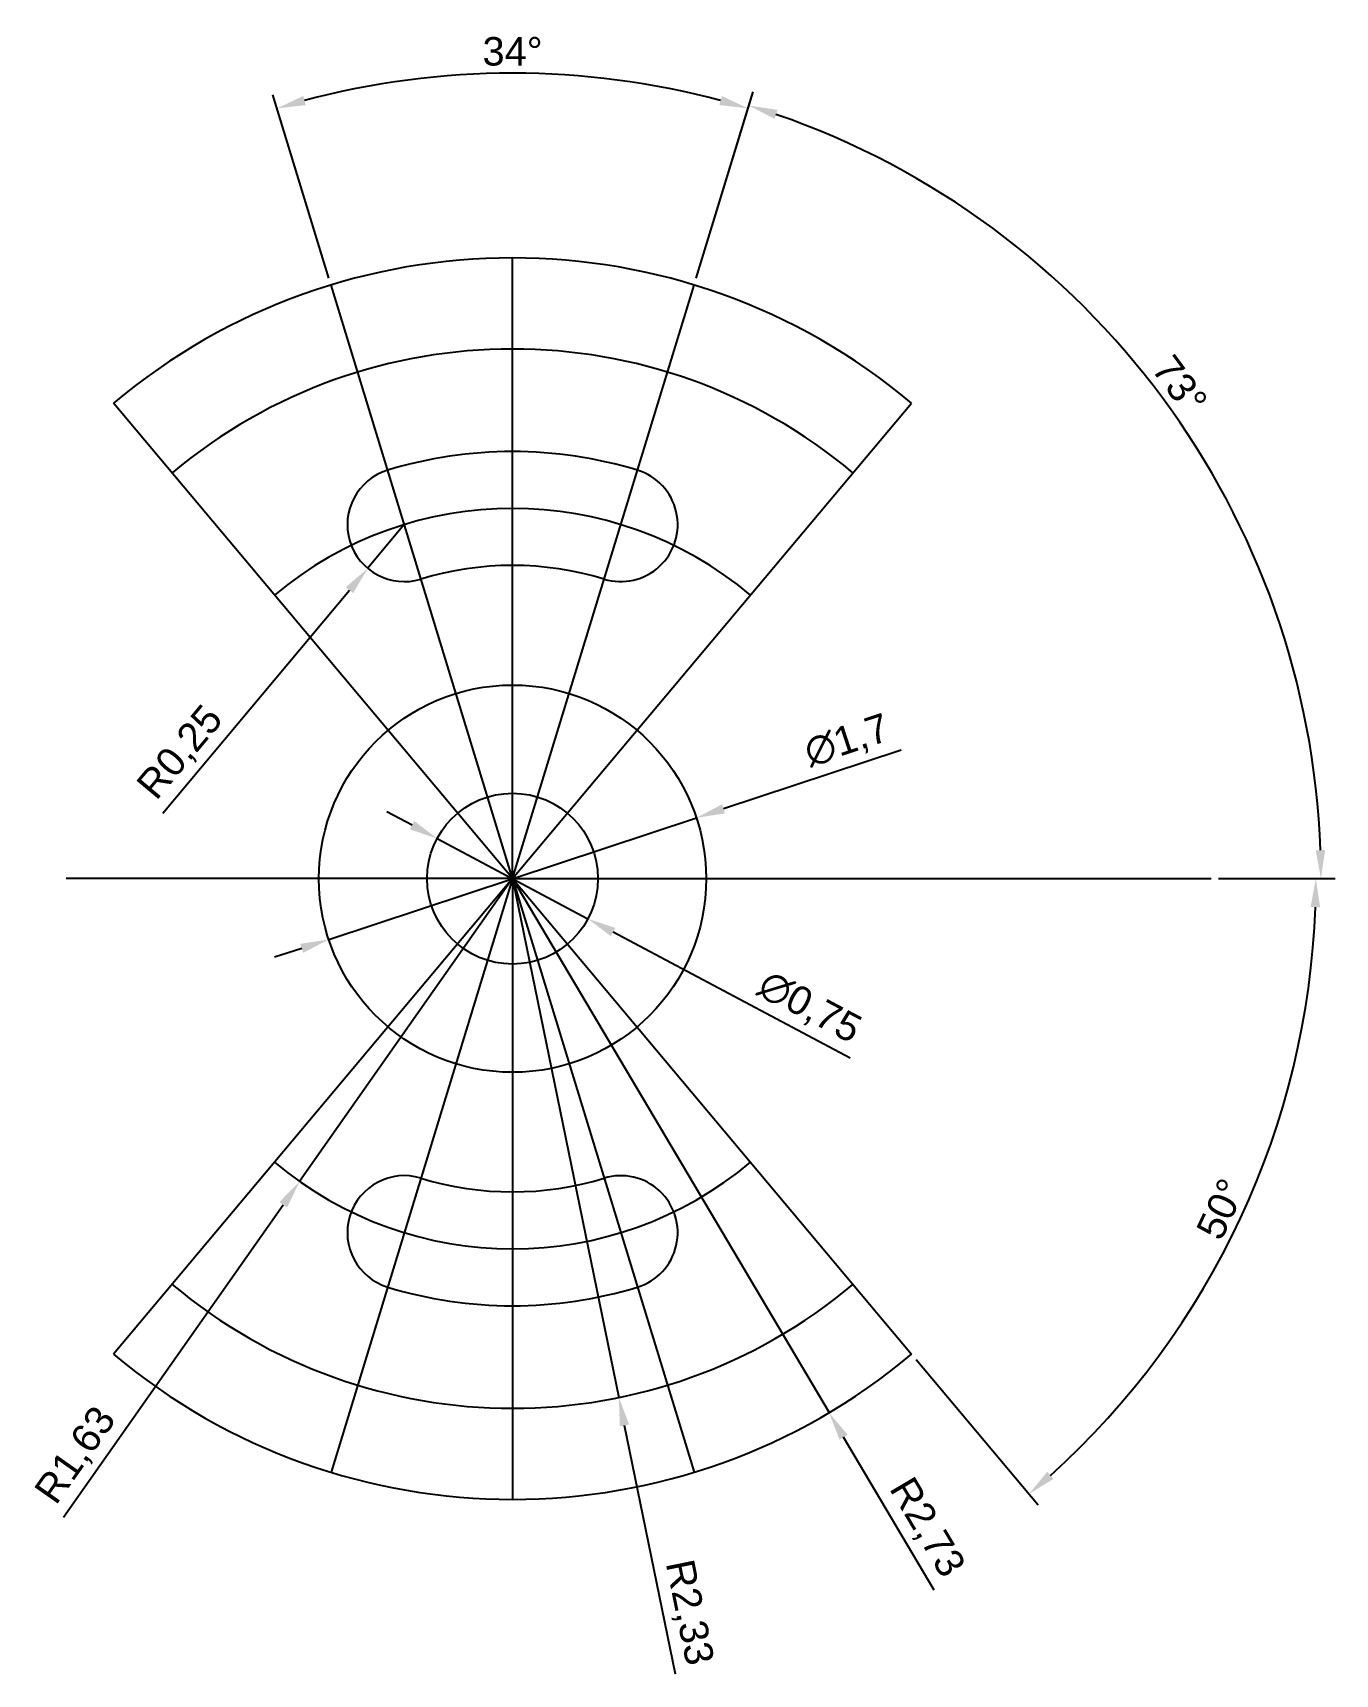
# Model space of a CAD drawing. Header units: millimetres. Extents: x 3090.67 to 3096.38, y 1557.99 to 1565.19.
import ezdxf

# ---------------------------------------------------------------- set-up
doc = ezdxf.new("R2010")
doc.units = ezdxf.units.MM
doc.styles.get("Standard").update_dxf_attribs({"font": 'arial.ttf'})
doc.dimstyles.new('ISO-25', dxfattribs={"dimscale": 0.05, "dimtxt": 2.5, "dimasz": 2.5, "dimexe": 1.25, "dimexo": 0.625, "dimtad": 1, "dimtxsty": 'Standard', "dimcen": 2.5, "dimadec": 0, "dimazin": 0, "dimtfac": 1, "dimtmove": 0, "dimatfit": 3, "dimfxl": 1, "dimarcsym": 0})

# ---------------------------------------------------------------- blocks, each defined once
blk = doc.blocks.new('*D1')
at = {"color": 0, "lineweight": -2, "transparency": 16777216}
for p, q in [((3093.578, 1564.1156), (3093.828, 1564.9332)), ((3095.8707, 1561.4797), (3096.3834, 1561.4797))]:
    blk.add_line(p, q, dxfattribs=at)
blk.add_arc((3092.7721, 1561.4797), 3.5487, 2.01828, 70.98172, dxfattribs=at)
at = {"color": 0, "transparency": 16777216}
for points in [[(3093.9221, 1564.815), (3093.935, 1564.8546), (3093.8097, 1564.8734)], [(3096.3395, 1561.6051), (3096.2978, 1561.6044), (3096.3209, 1561.4797)]]:
    blk.add_solid(points, dxfattribs=at)
at = {"layer": 'Defpoints', "color": 0, "transparency": 16777216}
for p in [(3093.5688, 1564.0857), (3096.0056, 1562.942), (3092.7721, 1561.4797), (3092.7721, 1561.4797), (3095.8395, 1561.4797)]:
    blk.add_point(p, dxfattribs=at)
at = {"color": 0, "transparency": 16777216, "insert": (3095.7013, 1563.6472), "char_height": 0.125, "attachment_point": 5, "rotation": 306.5}
blk.add_mtext('73°', dxfattribs=at)
blk = doc.blocks.new('*D2')
at = {"color": 0, "lineweight": -2, "transparency": 16777216}
for p, q in [((3092.7721, 1561.4797), (3091.8374, 1560.1505)), ((3090.8009, 1558.6764), (3091.7655, 1560.0482))]:
    blk.add_line(p, q, dxfattribs=at)
at = {"color": 0, "transparency": 16777216}
blk.add_solid([(3091.7485, 1560.0602), (3091.7826, 1560.0362), (3091.8374, 1560.1505)], dxfattribs=at)
at = {"layer": 'Defpoints', "color": 0, "transparency": 16777216}
for p in [(3092.7721, 1561.4797), (3091.8374, 1560.1505)]:
    blk.add_point(p, dxfattribs=at)
at = {"color": 0, "transparency": 16777216, "insert": (3090.8597, 1558.9449), "char_height": 0.125, "attachment_point": 5, "rotation": 54.88665}
blk.add_mtext('R1,63', dxfattribs=at)
blk = doc.blocks.new('*D3')
at = {"color": 0, "lineweight": -2, "transparency": 16777216}
for p, q in [((3092.7721, 1561.4797), (3093.2386, 1559.202)), ((3093.4873, 1557.9875), (3093.2637, 1559.0796))]:
    blk.add_line(p, q, dxfattribs=at)
at = {"color": 0, "transparency": 16777216}
blk.add_solid([(3093.2841, 1559.0837), (3093.2432, 1559.0754), (3093.2386, 1559.202)], dxfattribs=at)
at = {"layer": 'Defpoints', "color": 0, "transparency": 16777216}
for p in [(3092.7721, 1561.4797), (3093.2386, 1559.202)]:
    blk.add_point(p, dxfattribs=at)
at = {"color": 0, "transparency": 16777216, "insert": (3093.5407, 1558.2571), "char_height": 0.125, "attachment_point": 5, "rotation": 281.57333}
blk.add_mtext('R2,33', dxfattribs=at)
blk = doc.blocks.new('*D4')
at = {"color": 0, "lineweight": -2, "transparency": 16777216}
for p, q in [((3092.7721, 1561.4797), (3094.1615, 1559.1355)), ((3094.6235, 1558.356), (3094.2252, 1559.028))]:
    blk.add_line(p, q, dxfattribs=at)
at = {"color": 0, "transparency": 16777216}
blk.add_solid([(3094.2432, 1559.0386), (3094.2073, 1559.0174), (3094.1615, 1559.1355)], dxfattribs=at)
at = {"layer": 'Defpoints', "color": 0, "transparency": 16777216}
for p in [(3092.7721, 1561.4797), (3094.1615, 1559.1355)]:
    blk.add_point(p, dxfattribs=at)
at = {"color": 0, "transparency": 16777216, "insert": (3094.5858, 1558.6282), "char_height": 0.125, "attachment_point": 5, "rotation": 300.65446}
blk.add_mtext('R2,73', dxfattribs=at)
blk = doc.blocks.new('*D5')
at = {"color": 0, "lineweight": -2, "transparency": 16777216}
for p, q in [((3092.3307, 1561.7145), (3092.2203, 1561.7732)), ((3092.4411, 1561.6558), (3093.1032, 1561.3036)), ((3094.2542, 1560.6915), (3093.2136, 1561.2449))]:
    blk.add_line(p, q, dxfattribs=at)
at = {"color": 0, "transparency": 16777216}
for points in [[(3092.3405, 1561.7329), (3092.3209, 1561.6962), (3092.4411, 1561.6558)], [(3093.2234, 1561.2633), (3093.2038, 1561.2266), (3093.1032, 1561.3036)]]:
    blk.add_solid(points, dxfattribs=at)
at = {"layer": 'Defpoints', "color": 0, "transparency": 16777216}
for p in [(3092.4411, 1561.6558), (3093.1032, 1561.3036)]:
    blk.add_point(p, dxfattribs=at)
at = {"color": 0, "transparency": 16777216, "insert": (3094.0737, 1560.9102), "char_height": 0.125, "attachment_point": 5, "rotation": 331.992}
blk.add_mtext('∅0,75', dxfattribs=at)
blk = doc.blocks.new('*D6')
at = {"color": 0, "lineweight": -2, "transparency": 16777216}
for p, q in [((3094.4782, 1562.044), (3093.6978, 1561.7859)), ((3091.9651, 1561.2129), (3093.5791, 1561.7466)), ((3091.8464, 1561.1736), (3091.7278, 1561.1344))]:
    blk.add_line(p, q, dxfattribs=at)
at = {"color": 0, "transparency": 16777216}
for points in [[(3093.6913, 1561.8057), (3093.7044, 1561.7661), (3093.5791, 1561.7466)], [(3091.8399, 1561.1934), (3091.853, 1561.1538), (3091.9651, 1561.2129)]]:
    blk.add_solid(points, dxfattribs=at)
at = {"layer": 'Defpoints', "color": 0, "transparency": 16777216}
for p in [(3093.5791, 1561.7466), (3091.9651, 1561.2129)]:
    blk.add_point(p, dxfattribs=at)
at = {"color": 0, "transparency": 16777216, "insert": (3094.2419, 1562.08), "char_height": 0.125, "attachment_point": 5, "rotation": 18.29962}
blk.add_mtext('∅1,7', dxfattribs=at)
blk = doc.blocks.new('*D7')
at = {"color": 0, "lineweight": -2, "transparency": 16777216}
for p, q in [((3091.9663, 1564.1156), (3091.7201, 1564.9208)), ((3093.578, 1564.1156), (3093.8242, 1564.9208))]:
    blk.add_line(p, q, dxfattribs=at)
blk.add_arc((3092.7721, 1561.4797), 3.5358, 75.02565, 104.97435, dxfattribs=at)
at = {"color": 0, "transparency": 16777216}
for points in [[(3091.8643, 1564.8755), (3091.8528, 1564.9155), (3091.7384, 1564.8611)], [(3093.6915, 1564.9155), (3093.68, 1564.8755), (3093.8059, 1564.8611)]]:
    blk.add_solid(points, dxfattribs=at)
at = {"layer": 'Defpoints', "color": 0, "transparency": 16777216}
for p in [(3093.1213, 1564.9983), (3091.9754, 1564.0857), (3093.5688, 1564.0857), (3092.7721, 1561.4797), (3092.7721, 1561.4797)]:
    blk.add_point(p, dxfattribs=at)
at = {"color": 0, "transparency": 16777216, "insert": (3092.7721, 1565.1107), "char_height": 0.125, "attachment_point": 5}
blk.add_mtext('34°', dxfattribs=at)
blk = doc.blocks.new('*D8')
at = {"color": 0, "lineweight": -2, "transparency": 16777216}
for p, q in [((3095.8707, 1561.4797), (3096.361, 1561.4797)), ((3094.5438, 1559.3683), (3095.079, 1558.7305))]:
    blk.add_line(p, q, dxfattribs=at)
blk.add_arc((3092.7721, 1561.4797), 3.5264, 312.03108, 357.96892, dxfattribs=at)
at = {"color": 0, "transparency": 16777216}
for points in [[(3096.2755, 1561.3551), (3096.3171, 1561.3544), (3096.2985, 1561.4797)], [(3095.1468, 1558.8447), (3095.1195, 1558.8761), (3095.0389, 1558.7784)]]:
    blk.add_solid(points, dxfattribs=at)
at = {"layer": 'Defpoints', "color": 0, "transparency": 16777216}
for p in [(3092.7721, 1561.4797), (3092.7721, 1561.4797), (3095.8395, 1561.4797), (3095.7184, 1559.542), (3094.5237, 1559.3923)]:
    blk.add_point(p, dxfattribs=at)
at = {"color": 0, "transparency": 16777216, "insert": (3095.882, 1560.0296), "char_height": 0.125, "attachment_point": 5, "rotation": 65}
blk.add_mtext('50°', dxfattribs=at)
blk = doc.blocks.new('*D9')
at = {"color": 0, "lineweight": -2, "transparency": 16777216}
for p, q in [((3092.297, 1563.0337), (3092.1366, 1562.842)), ((3091.2369, 1561.7669), (3092.0564, 1562.7462))]:
    blk.add_line(p, q, dxfattribs=at)
at = {"color": 0, "transparency": 16777216}
blk.add_solid([(3092.0404, 1562.7595), (3092.0723, 1562.7328), (3092.1366, 1562.842)], dxfattribs=at)
at = {"layer": 'Defpoints', "color": 0, "transparency": 16777216}
for p in [(3092.297, 1563.0337), (3092.1366, 1562.842)]:
    blk.add_point(p, dxfattribs=at)
at = {"color": 0, "transparency": 16777216, "insert": (3091.3183, 1562.0299), "char_height": 0.125, "attachment_point": 5, "rotation": 50.07595}
blk.add_mtext('R0,25', dxfattribs=at)

msp = doc.modelspace()

# ---------------------------------------------------------------- linework, layer by layer
for q in [(3092.7721, 1564.2047), (3091.9754, 1564.0857), (3093.5688, 1564.0857), (3091.0205, 1563.5672), (3094.5237, 1563.5672), (3090.8122, 1561.4797), (3091.0205, 1559.3923), (3091.9754, 1558.8738), (3095.8395, 1561.4797), (3094.5237, 1559.3923), (3093.5688, 1558.8738), (3092.7721, 1558.7547)]:
    msp.add_line((3092.7721, 1561.4797), q)
for radius in [0.85, 0.375]:
    msp.add_circle((3092.7721, 1561.4797), radius)
for centre, radius, start, end in [((3092.7721, 1561.4797), 2.725, 50, 130), ((3092.7721, 1561.4797), 2.325, 50, 130), ((3092.7721, 1561.4797), 1.875, 73, 107), ((3092.297, 1563.0337), 0.25, 107, 287), ((3093.2472, 1563.0337), 0.25, 252.99576, 73), ((3092.7721, 1561.4797), 1.625, 50, 130), ((3092.297, 1563.0337), 0.25, 12.58827421423696, 12.5882743362613), ((3092.7721, 1561.4797), 1.375, 73, 107), ((3092.7721, 1561.4797), 1.625, 230, 310), ((3092.297, 1559.9258), 0.25, 73, 253), ((3092.297, 1559.9258), 0.25, 347.41173, 347.41173), ((3092.7721, 1561.4797), 1.375, 253, 287), ((3093.2472, 1559.9258), 0.25, 287, 107.00381), ((3092.7721, 1561.4797), 2.325, 230, 310), ((3092.7721, 1561.4797), 1.875, 253, 287), ((3092.7721, 1561.4797), 2.725, 230, 310)]:
    msp.add_arc(centre, radius, start, end)

# ---------------------------------------------------------------- dimensions: what is measured, and where the dimension line sits
for base, line1, line2, picture, middle in [((3093.1213, 1564.9983), ((3092.7721, 1561.4797), (3091.9754, 1564.0857)), ((3092.7721, 1561.4797), (3093.5688, 1564.0857)), '*D7', (3092.7721, 1565.1107)), ((3096.0056, 1562.942), ((3092.7721, 1561.4797), (3093.5688, 1564.0857)), ((3092.7721, 1561.4797), (3095.8395, 1561.4797)), '*D1', (3095.7013, 1563.6472)), ((3095.7184, 1559.542), ((3092.7721, 1561.4797), (3095.8395, 1561.4797)), ((3092.7721, 1561.4797), (3094.5237, 1559.3923)), '*D8', (3095.882, 1560.0296))]:
    dim = msp.add_angular_dim_2l(base=base, line1=line1, line2=line2, dimstyle='ISO-25')
    dim.commit()
    dim.dimension.update_dxf_attribs({"geometry": picture, "text_midpoint": middle})
for center, mpoint, picture, middle in [((3092.297, 1563.0337), (3092.1366, 1562.842), '*D9', (3091.3998, 1561.9616)), ((3092.7721, 1561.4797), (3091.8374, 1560.1505), '*D2', (3090.9467, 1558.8837)), ((3092.7721, 1561.4797), (3093.2386, 1559.202), '*D3', (3093.4365, 1558.2358)), ((3092.772136, 1561.479747), (3094.161502, 1559.135545), '*D4', (3094.49434, 1558.573966))]:
    dim = msp.add_radius_dim(center=center, mpoint=mpoint, dimstyle='ISO-25')
    dim.commit()
    dim.dimension.update_dxf_attribs({"geometry": picture, "text_midpoint": middle, "dimtype": 164})
for p1, p2, picture, middle in [((3091.9651, 1561.2129), (3093.5791, 1561.7466), '*D6', (3094.2759, 1561.9771)), ((3092.4411, 1561.6558), (3093.1032, 1561.3036), '*D5', (3094.0228, 1560.8145))]:
    dim = msp.add_diameter_dim_2p(p1=p1, p2=p2, dimstyle='ISO-25')
    dim.commit()
    dim.dimension.update_dxf_attribs({"geometry": picture, "text_midpoint": middle, "dimtype": 163})

doc.saveas('drawing.dxf')
